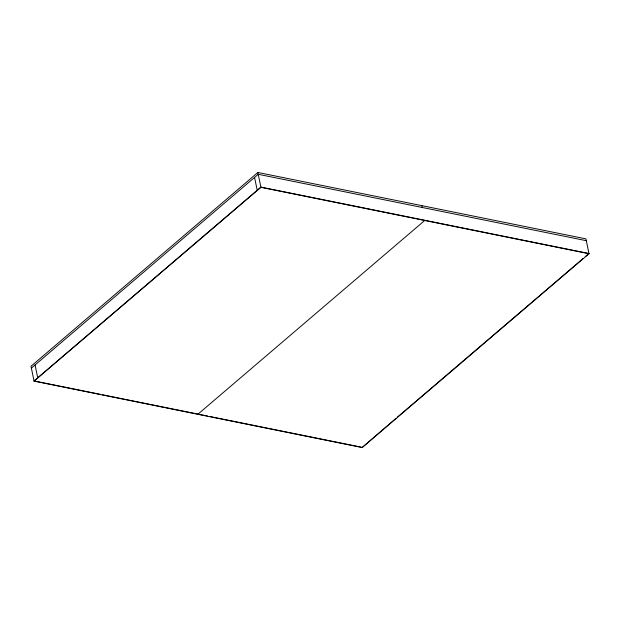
<?xml version="1.0" encoding="UTF-8"?>
<svg xmlns="http://www.w3.org/2000/svg" width="620" height="620" viewBox="0 0 620 620"><rect width="100%" height="100%" fill="white"/><g stroke="black" fill="none" stroke-linecap="round" stroke-linejoin="round"><path stroke-width="0.93" d="M257.858 172.461L31 366.265L34.077 381.137L362.142 447.539L589 253.735L585.923 238.863L257.858 172.461L260.942 187.333L34.077 381.137M31.38 368.094L258.238 174.29L586.303 240.692M395.971 418.368L362.142 447.539M397.443 417.105L583.071 258.532M585.272 256.649L587.481 254.766M588.954 253.503L260.896 187.1L34.03 380.905L100.401 394.343M260.942 187.333L589 253.735M102.3 394.723L207.545 416.028M209.436 416.415L361.142 447.121M421.894 205.662L422.267 207.491M424.925 220.302L198.059 414.106M254.564 177.436L257.215 190.247M35.061 364.955L37.712 377.766"/></g></svg>
